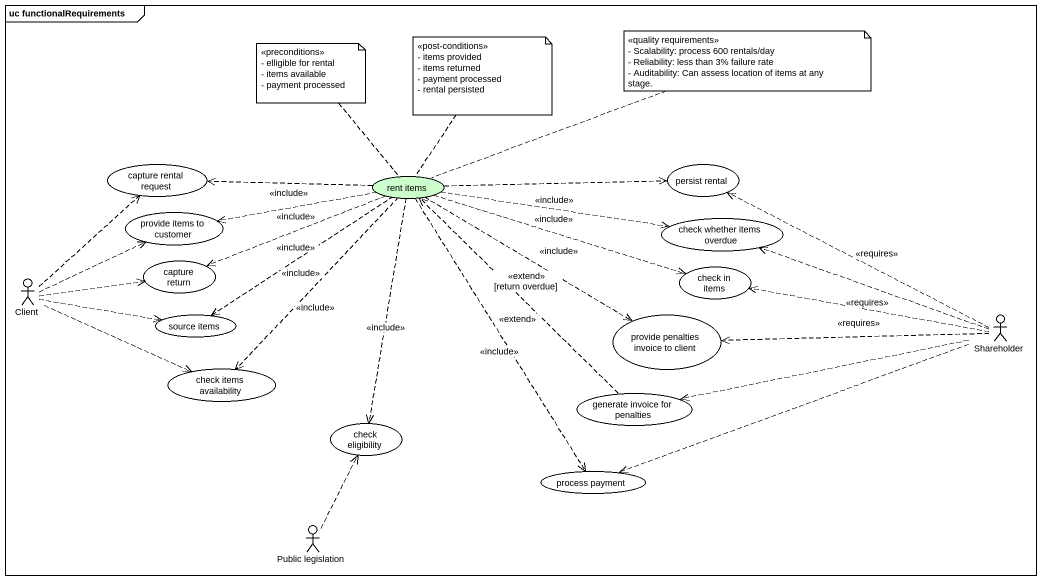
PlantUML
@startuml
mainframe uc functionalRequirements
usecase "capture rental request" as capture_rental_request
usecase "rent items" as rent_items #CCFFCC
usecase "persist rental" as persist_rental
usecase "provide items to customer" as provide_items_to_customer
usecase "check whether items overdue" as check_whether_items_overdue
usecase "capture return" as capture_return
usecase "check in items" as check_in_items
actor Client
usecase "source items" as source_items
usecase "provide penalties invoice to client" as provide_penalties_invoice
actor Shareholder
usecase "check items availability" as check_items_availability
usecase "check eligibility" as check_eligibility
usecase "generate invoice for penalties" as generate_invoice_for
usecase "process payment" as process_payment
actor "Public legislation" as Public_legislation
rent_items .left.> capture_rental_request : <<include>>
rent_items .right.> persist_rental : <<include>>
rent_items .left.> provide_items_to_customer : <<include>>
rent_items .right.> check_whether_items_overdue : <<include>>
rent_items .left.> capture_return : <<include>>
rent_items .right.> check_in_items : <<include>>
rent_items ..> source_items : <<include>>
rent_items .right.> provide_penalties_invoice : <<extend>> [return overdue]
rent_items ..> check_items_availability : <<include>>
rent_items ..> check_eligibility : <<include>>
rent_items ..> process_payment : <<include>>
Client .up.> capture_rental_request
Client .right.> provide_items_to_customer
Client .right.> capture_return
Client .right.> source_items
Client .right.> check_items_availability
Shareholder .left.> persist_rental : <<requires>>
Shareholder .left.> check_whether_items_overdue : <<requires>>
Shareholder .left.> check_in_items : <<requires>>
Shareholder .left.> provide_penalties_invoice
Shareholder .left.> generate_invoice_for
Shareholder .left.> process_payment
generate_invoice_for .up.> rent_items : <<extend>>
Public_legislation .up.> check_eligibility
note top of rent_items
  <<post-conditions>>
  - items provided
  - items returned
  - payment processed
  - rental persisted
end note
note right of rent_items
  <<quality requirements>>
  - Scalability: process 600 rentals/day
  - Reliability: less than 3% failure rate
  - Auditability: Can assess location of items at any stage.
end note
note top of rent_items
  <<preconditions>>
  - elligible for rental
  - items available
  - payment processed
end note
@enduml
